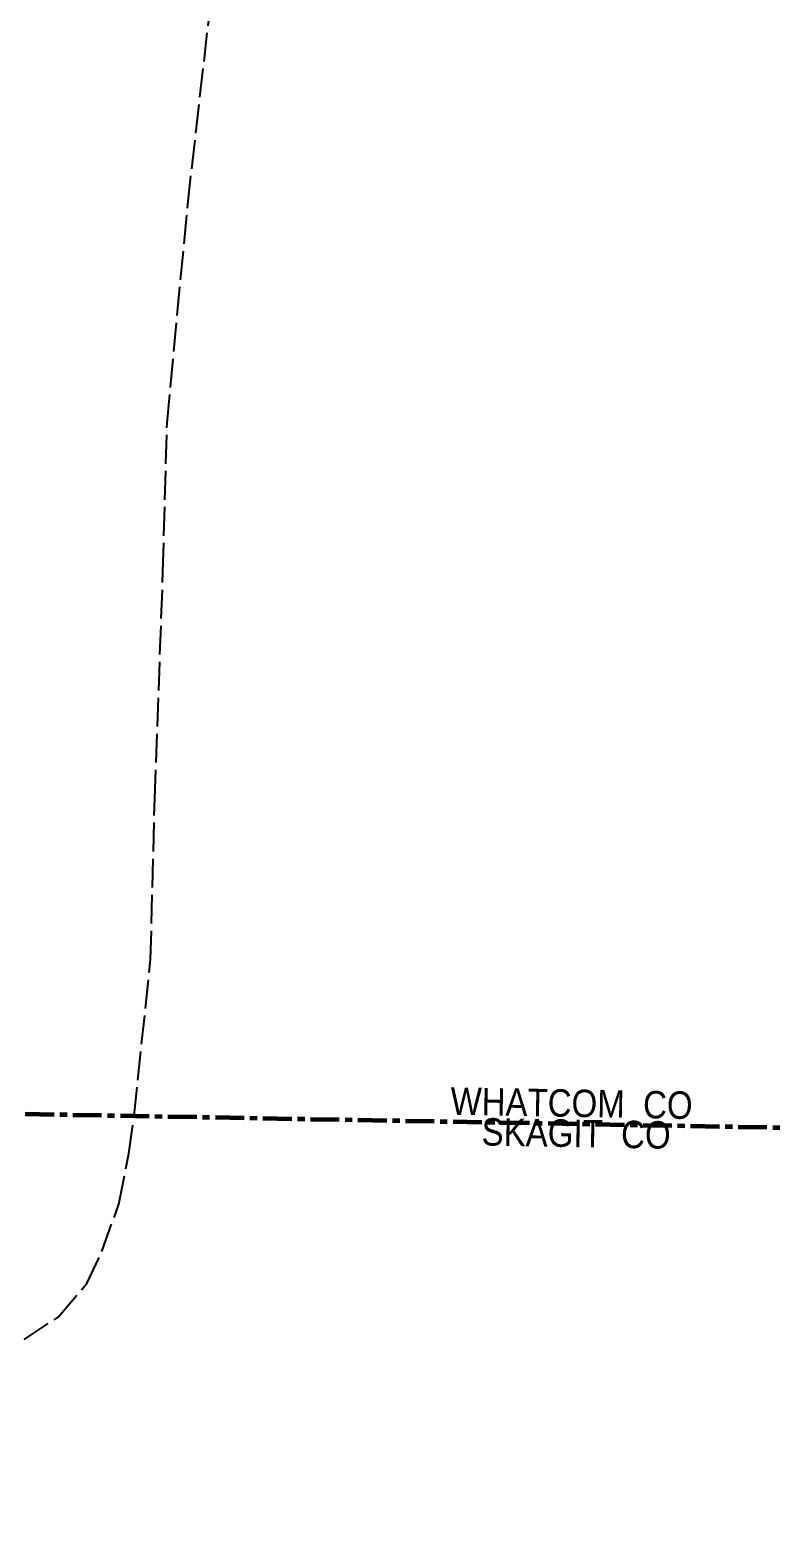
# Model space of a CAD drawing. Header units: feet. Extents: x -489137 to -242534, y 368785 to 558127.
# Drawn here: x -380919 to -370117, y 418163 to 440070 of the extents above; entities that cross this region are included whole.
import ezdxf

# ---------------------------------------------------------------- set-up
doc = ezdxf.new("R2010")
doc.units = ezdxf.units.FT
doc.header["$LTSCALE"] = 70
doc.linetypes.add('LONG_DASH_SHORT_DASH', pattern=[9.9, 6, -1.2, 1.5, -1.2])
doc.linetypes.add('LONG_DASHED', pattern=[7.5, 6, -1.5])
doc.layers.add('11', color=7, linetype='LONG_DASH_SHORT_DASH', lineweight=60)
doc.layers.add('33', color=7, linetype='LONG_DASHED', lineweight=25)
doc.layers.add('12', color=7, linetype='Continuous')

msp = doc.modelspace()

# ---------------------------------------------------------------- linework, layer by layer
at = {"layer": '11'}
msp.add_line((-385145.57, 424346.98), (-365956.73, 424000.42), dxfattribs=at)
at = {"layer": '33'}
for points in [[(-379402.74, 424243.26), (-379161.24, 426522.49), (-379101.15, 428867.49), (-378980.97, 432174.52), (-378920.88, 434339.13), (-378620.44, 437525.92), (-378139.72, 441734.88)], [(-396590.48, 418192.54), (-393993.03, 418163.35), (-391438.75, 418286.24), (-389154.63, 418458.27), (-386723.15, 418802.34), (-384930.25, 419220.14), (-383677.67, 419662.51), (-382449.65, 420129.46), (-381442.67, 420694.72), (-380509.37, 421309.13), (-380091.85, 421800.65), (-379870.8, 422267.6), (-379625.2, 422955.74), (-379477.84, 423693.03), (-379402.74, 424243.26)]]:
    msp.add_lwpolyline(points, dxfattribs=at)

# ---------------------------------------------------------------- texts
at = {"layer": '12', "width": 0.9}
for s, p in [('WHATCOM  CO', (-374791.57, 424260)), ('SKAGIT  CO', (-374337.38, 423811.99))]:
    msp.add_text(s, height=400, rotation=358.965, dxfattribs=at).set_placement(p)

doc.saveas('drawing.dxf')
